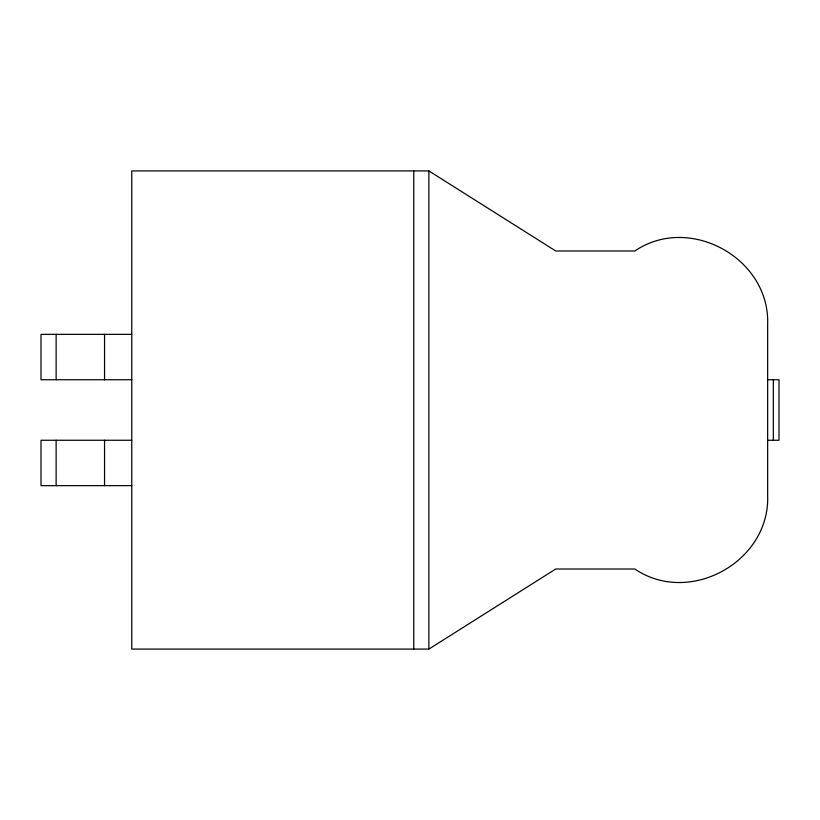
<?xml version="1.0" encoding="UTF-8"?>
<svg xmlns="http://www.w3.org/2000/svg" width="820" height="820" viewBox="0 0 820 820"><rect width="100%" height="100%" fill="white"/><g stroke="black" fill="none" stroke-linecap="round" stroke-linejoin="round"><path stroke-width="1.23" d="M428.87 649.081L555.734 569.008L634.823 569.008C689.456 606.175 769.929 561.803 767.653 495.772L767.653 324.228C769.929 258.197 689.456 213.825 634.823 250.992L555.734 250.992L428.87 170.919L131.774 170.919L131.774 649.081L428.87 649.081L428.87 170.919M131.774 334.355L41 334.355L41.01 379.742L131.774 379.742M767.653 379.742L779 379.742L779 440.258L767.653 440.258M131.774 440.258L41 440.258L41 485.645L131.774 485.645M773.332 379.742L773.332 440.258M413.762 170.919L413.762 649.081M104.55 334.355L104.55 379.742M104.55 440.258L104.55 485.645M56.129 334.355L56.129 379.742M56.129 440.258L56.129 485.645"/></g></svg>
